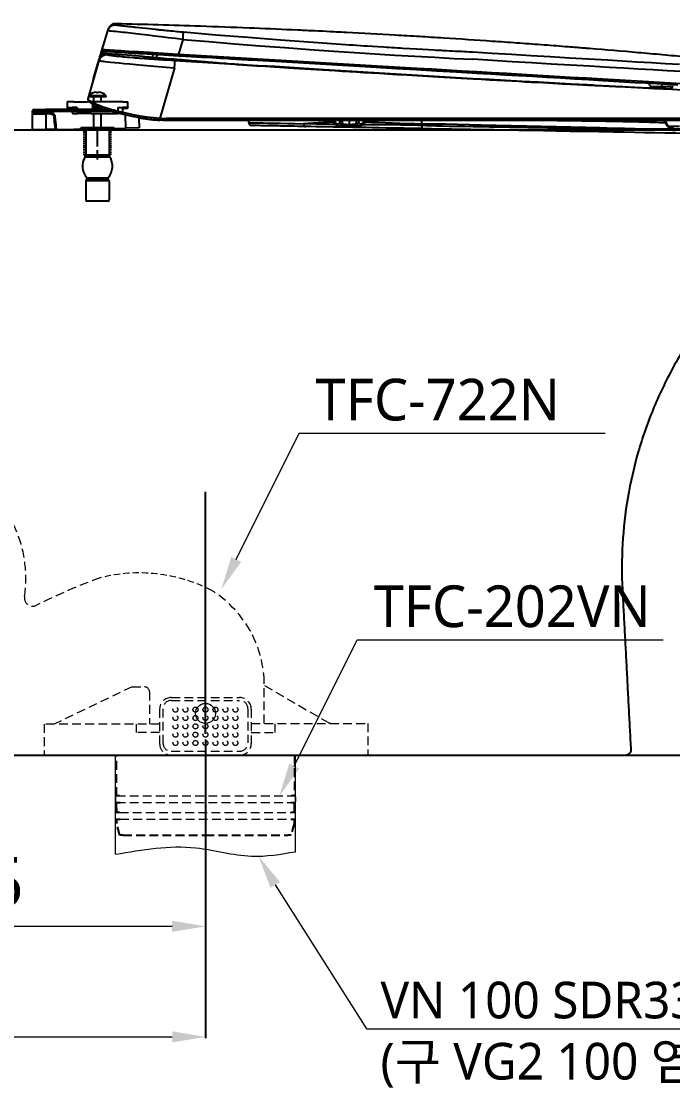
# Model space of a CAD drawing. Extents: x 4534 to 7211, y -322 to 1921.
# Drawn here: x 4961 to 5352, y -322 to 317 of the extents above; entities that cross this region are included whole.
import ezdxf

# ---------------------------------------------------------------- set-up
doc = ezdxf.new("R2010")
doc.units = 0
doc.header["$LTSCALE"] = 3
doc.header["$MEASUREMENT"] = 0
doc.linetypes.add('CENTER', pattern=[2, 1.25, -0.25, 0.25, -0.25])
doc.linetypes.add('HIDDEN', pattern=[0.375, 0.25, -0.125])
doc.layers.get('0').update_dxf_attribs({"linetype": 'CONTINUOUS'})
doc.layers.get('DEFPOINTS').update_dxf_attribs({"linetype": 'CONTINUOUS'})
for name, color, linetype, lineweight in [('1', 1, 'CENTER', 5), ('2', 2, 'HIDDEN', 9), ('3', 3, 'CONTINUOUS', 15)]:
    doc.layers.add(name, color=color, linetype=linetype, lineweight=lineweight)
doc.layers.add('6', color=6, linetype='CONTINUOUS')
doc.layers.add('CENTER', color=2, linetype='CENTER')
doc.styles.add('ROMANS', font='NanumGothic.ttf', dxfattribs={"height": 10.144927})
doc.styles.get("Standard").update_dxf_attribs({"font": 'NanumGothic.ttf'})
doc.dimstyles.get("Standard").update_dxf_attribs({"dimtxt": 0.18, "dimasz": 0.18, "dimexe": 0.18, "dimexo": 0.0625, "dimgap": 0.09, "dimtad": 0, "dimtih": 1, "dimtoh": 1, "dimdec": 4, "dimzin": 0, "dimdsep": 46, "dimtxsty": 'Standard', "dimcen": 0.09, "dimadec": 0, "dimazin": 0, "dimtfac": 1, "dimtdec": 4, "dimtofl": 0, "dimtmove": 0, "dimatfit": 3, "dimfxl": 0, "dimtolj": 1, "dimtzin": 0, "dimarcsym": 0})

# ---------------------------------------------------------------- blocks, each defined once
blk = doc.blocks.new('*D34')
at = {"color": 3, "linetype": 'Continuous', "lineweight": -2}
for p, q in [((4786.18, 272.95), (4786.18, -226.33)), ((5071.18, -135.78), (5071.18, -226.33))]:
    blk.add_line(p, q, dxfattribs=at)
at = {"color": 3, "linetype": 'Continuous', "lineweight": 0}
blk.add_line((4806.18, -225.53), (5051.18, -225.53), dxfattribs=at)
at = {"color": 3, "linetype": 'Continuous'}
for points in [[(4806.18, -222.2), (4806.18, -228.86), (4786.18, -225.53)], [(5051.18, -222.2), (5051.18, -228.86), (5071.18, -225.53)]]:
    blk.add_solid(points, dxfattribs=at)
at = {"layer": 'DEFPOINTS', "color": 0, "linetype": 'Continuous'}
for p in [(4786.18, 273.95), (5071.18, -134.78), (5071.18, -225.53)]:
    blk.add_point(p, dxfattribs=at)
at = {"color": 2, "linetype": 'Continuous', "lineweight": 5, "insert": (4928.68, -199.2), "char_height": 30, "attachment_point": 5}
blk.add_mtext('\\A1;285', dxfattribs=at)
blk = doc.blocks.new('*D35')
at = {"color": 3, "linetype": 'Continuous', "lineweight": -2}
for p, q in [((4766.18, -57.05), (4766.18, -292.62)), ((5071.25, -113.42), (5071.25, -292.62))]:
    blk.add_line(p, q, dxfattribs=at)
at = {"color": 3, "linetype": 'Continuous', "lineweight": 0}
blk.add_line((4786.18, -291.82), (5051.25, -291.82), dxfattribs=at)
at = {"color": 3, "linetype": 'Continuous'}
for points in [[(4786.18, -288.49), (4786.18, -295.16), (4766.18, -291.82)], [(5051.25, -288.49), (5051.25, -295.16), (5071.25, -291.82)]]:
    blk.add_solid(points, dxfattribs=at)
at = {"layer": 'DEFPOINTS', "color": 0, "linetype": 'Continuous'}
for p in [(4766.18, -56.05), (5071.25, -112.42), (5071.25, -291.82)]:
    blk.add_point(p, dxfattribs=at)
at = {"color": 2, "linetype": 'Continuous', "lineweight": 5, "insert": (4918.72, -265.47), "char_height": 30, "attachment_point": 5}
blk.add_mtext('\\A1;305', dxfattribs=at)
blk = doc.blocks.new('A$C1DEE797E')
for p, q in [((17.75, 65.45), (17.75, 65.08)), ((18.75, 65.08), (17.75, 65.08)), ((18.75, 65.45), (18.75, 65.08)), ((0, 59.18), (0.06, 55.83)), ((4, 59.69), (0.5, 59.69)), ((4, 59.69), (6.85, 59.69)), ((6.85, 59.69), (9.68, 59.69)), ((9.68, 59.69), (12.13, 59.69)), ((33.5, 59.69), (12.13, 59.69)), ((13, 62.69), (13, 63.29)), ((23.5, 62.69), (23.5, 63.29)), ((33.5, 59.69), (35.99, 59.69)), ((36.44, 56.19), (36.49, 59.18)), ((0.06, 56.19), (3, 56.19)), ((0.06, 55.79), (0.06, 55.83)), ((0.06, 55.79), (3.06, 55.79)), ((3.54, 55.79), (0.54, 55.79)), ((6, 56.19), (3, 56.19)), ((3.06, 55.79), (3.1, 53.18)), ((3.6, 52.69), (6.5, 52.69)), ((6, 56.19), (6, 53.18)), ((6, 53.18), (6, 52.69)), ((14.43, 52.69), (6.5, 52.69)), ((14.43, 52.69), (30.5, 52.69)), ((20.45, 44), (20.45, 52.69)), ((30.5, 56.19), (30.5, 53.18)), ((30.5, 56.19), (33.5, 56.19)), ((30.5, 53.18), (30.5, 52.69)), ((32.89, 52.69), (30.5, 52.69)), ((32.96, 55.79), (35.96, 55.79)), ((33.39, 53.18), (33.43, 55.79)), ((36.44, 56.19), (33.5, 56.19)), ((35.96, 55.79), (36.37, 55.79)), ((36.43, 55.79), (36.37, 55.79)), ((36.44, 56.19), (36.43, 55.79)), ((8.25, 42.9), (8.25, 44)), ((16.05, 44), (8.25, 44)), ((11.25, 42.9), (8.25, 42.9)), ((11.25, 42.9), (11.25, 27.78)), ((28.25, 42.9), (11.25, 42.9)), ((28.25, 44), (16.05, 44)), ((25.25, 42.9), (25.25, 27.78)), ((28.25, 42.9), (28.25, 44)), ((10.93, 26.7), (25.57, 26.7)), ((11.25, 27.78), (25.25, 27.78)), ((24.94, 12.82), (11.56, 12.82)), ((11.85, 14.08), (24.65, 14.08)), ((11.25, 12.35), (11.25, 0.8)), ((25.25, 12.35), (11.25, 12.35)), ((25.25, 12.35), (25.25, 0.8)), ((24.45, 0), (12.05, 0))]:
    blk.add_line(p, q)
for points in [[(16.05, 59.69), (16.05, 62.61)], [(20.45, 59.69), (20.45, 62.61)], [(16.05, 44), (16.05, 52.69)]]:
    blk.add_lwpolyline(points)
for centre, radius, start, end in [((18.25, 58.04), 7.43, 93.86109, 134.99531), ((18.25, 58.04), 7.43, 45.00469, 86.1389), ((0.5, 59.19), 0.5, 89.99993, 181), ((35.99, 59.19), 0.5, 0, 90.00015), ((35.99, 59.19), 0.5, 359, 0), ((3.6, 53.19), 0.5, 181, 270.00004), ((32.89, 53.19), 0.5, 269.99992, 359), ((19.75, 21), 10.5, 147.14012, 221.21761), ((9.25, 27.78), 2, 327.14012, 0), ((16.75, 21), 10.5, 318.78239, 32.85988), ((27.25, 27.78), 2, 180, 212.85988), ((11.75, 12.35), 0.5, 112.61986, 180), ((11.25, 13.55), 0.8, 292.61986, 41.21761), ((25.25, 13.55), 0.8, 138.78239, 247.38014), ((24.75, 12.35), 0.5, 0, 67.38014), ((12.05, 0.8), 0.8, 180, 270), ((24.45, 0.8), 0.8, 270, 0)]:
    blk.add_arc(centre, radius, start, end)
at = {"extrusion": (0, 0, -1)}
for centre, major_axis, ratio, start_param, end_param in [((18.25, 63.29), (-5.25, 0), 0.017452, 3.141587, 6.283185), ((18.25, 62.69), (5.25, 0), 0.017452, 0, 3.141587), ((30.5, 54.24), (0, 2.9), 0.999848, 0.835184, 1.00825)]:
    blk.add_ellipse(centre, major_axis=major_axis, ratio=ratio, start_param=start_param, end_param=end_param, dxfattribs=at)
blk.add_ellipse((6, 54.24), major_axis=(0, 2.9), ratio=0.999848, start_param=0.835184, end_param=1.00825)
blk = doc.blocks.new('A$C76F9670A')
for p, q in [((41.88, 56.34), (42.64, 58.91)), ((41.25, 54.2), (41.33, 54.49)), ((41.33, 54.49), (41.79, 56.02)), ((41.79, 56.02), (41.82, 56.12)), ((36.91, 39.54), (40.05, 50.16)), ((40.2, 50.15), (40.05, 50.16)), ((40.25, 50.15), (40.2, 50.15)), ((40.27, 50.15), (40.25, 50.15)), ((370.9, 34.08), (377.68, 34.08)), ((377.68, 35.38), (377.68, 34.08)), ((377.68, 34.08), (384.46, 34.08)), ((377.68, 34.08), (377.68, 32.83)), ((0, 18.69), (0, 19.21)), ((1, 20.19), (8, 20.19)), ((43.75, 20.19), (8, 20.19)), ((8, 19.21), (46.91, 19.21)), ((8, 18.19), (8, 19.21)), ((37.31, 22.73), (37.29, 21.18)), ((40.95, 21.18), (37.29, 21.18)), ((0, 18.19), (0, 18.69)), ((8, 18.19), (0, 18.19)), ((0, 17.49), (0, 17.64)), ((0, 8.08), (0, 17.49)), ((0.5, 18.14), (8, 18.14)), ((8.92, 18.14), (7.84, 18.14)), ((7.84, 18.14), (7.84, 18.14)), ((8, 18.19), (11.1, 18.19)), ((9.84, 18.14), (8, 18.14)), ((11.01, 17.65), (8, 17.65)), ((9.5, 18.19), (9.5, 18.14)), ((11.01, 18.14), (9.84, 18.14)), ((10.7, 18.14), (10.7, 18.19)), ((11.01, 18.14), (11.01, 17.65)), ((13.52, 10.87), (13, 15.86)), ((13.5, 15.9), (14.02, 10.89)), ((14.39, 8.33), (13.59, 15.96)), ((63.89, 15.32), (64, 9.19)), ((264.55, 13.69), (80.21, 13.69)), ((264.62, 14.8), (80.23, 14.8)), ((353.56, 13.69), (264.55, 13.69)), ((353.84, 14.8), (264.62, 14.8)), ((467.33, 13.69), (353.56, 13.69)), ((468.05, 14.8), (353.84, 14.8)), ((8, 8.22), (0, 8.08)), ((13.57, 8.31), (8, 8.22)), ((13.52, 10.87), (13.57, 8.31)), ((14.07, 8.32), (13.57, 8.31)), ((14.02, 10.89), (14.07, 8.32)), ((14.07, 8.32), (14.39, 8.33)), ((14.39, 8.33), (56, 9.05)), ((64, 9.19), (56, 9.05))]:
    blk.add_line(p, q)
for points in [[(45.35, 68.03), (45.64, 68.8), (46.05, 69.5), (46.58, 70.12), (47.2, 70.66), (47.89, 71.08), (48.65, 71.39), (49.45, 71.57), (50.26, 71.61)], [(46.35, 69.46), (46.44, 69.55), (47.08, 70.09), (47.8, 70.51), (48.58, 70.81), (49.4, 70.97), (50.23, 70.99)], [(50.23, 70.99), (50.25, 71.38), (50.27, 71.61)], [(50.23, 70.99), (50.32, 70.95), (50.58, 70.9), (51.03, 70.83), (51.53, 70.77), (52.16, 70.69), (52.81, 70.62), (52.89, 70.61), (52.97, 70.6), (53.05, 70.59), (53.14, 70.58), (53.22, 70.57), (53.3, 70.56), (53.39, 70.55), (53.56, 70.54), (53.8, 70.51), (54.11, 70.47), (54.51, 70.43), (54.97, 70.38), (55.54, 70.32), (56.21, 70.25), (56.99, 70.16), (57.79, 70.07), (58.55, 69.99), (59.26, 69.92), (59.95, 69.84), (60.57, 69.77), (61.13, 69.71), (61.31, 69.69), (61.47, 69.68), (61.62, 69.66), (61.77, 69.64), (61.91, 69.63), (62.04, 69.62), (62.16, 69.6), (64.09, 69.39), (66.14, 69.17), (68.29, 68.94), (70.17, 68.74), (72.11, 68.53), (73.86, 68.35), (74.06, 68.33), (74.26, 68.31), (74.46, 68.29), (74.66, 68.27), (74.86, 68.25), (75.06, 68.23), (75.27, 68.2), (75.67, 68.16), (76.23, 68.1), (76.94, 68.03), (77.79, 67.94), (78.59, 67.86), (79.49, 67.77), (80.49, 67.67), (81.59, 67.56), (82.8, 67.44), (84.23, 67.31), (85.53, 67.18), (86.7, 67.08), (87.75, 66.98), (88.94, 66.87), (89.89, 66.79), (90.61, 66.73)], [(50.31, 71.79), (50.3, 71.74), (50.26, 71.61)], [(41.84, 56.21), (45.16, 67.42)], [(45.16, 67.42), (45.28, 67.8), (45.35, 68.03)], [(45.16, 67.42), (45.17, 67.45)], [(45.2, 67.41), (45.16, 67.42)], [(45.17, 67.45), (45.47, 68.2), (45.89, 68.92), (46.01, 69.07)], [(90.31, 62.28), (85.87, 62.76), (81.51, 63.26), (77.26, 63.76), (73.16, 64.25), (69.23, 64.72), (65.52, 65.16), (62.05, 65.57), (58.85, 65.94), (57.21, 66.13), (55.67, 66.31), (54.23, 66.47), (52.89, 66.62), (51.27, 66.79), (49.83, 66.95), (48.58, 67.07), (47.34, 67.2), (46.38, 67.29), (45.7, 67.36), (45.3, 67.4), (45.2, 67.41)], [(45.21, 67.42), (45.22, 67.46), (45.36, 67.88), (45.53, 68.26), (45.71, 68.6), (45.91, 68.91), (46.11, 69.18), (46.31, 69.42), (46.35, 69.46)], [(46.01, 69.07), (46.35, 69.46)], [(90.31, 62.28), (90.37, 63.09), (90.44, 63.9), (90.5, 64.67), (90.55, 65.36), (90.58, 65.92), (90.61, 66.34), (90.62, 66.61), (90.61, 66.73)], [(90.61, 66.73), (110.06, 65.08), (129.5, 63.51), (148.95, 62.01), (168.4, 60.58), (187.84, 59.23), (190.08, 59.08), (192.31, 58.93), (194.55, 58.78), (196.78, 58.64), (199.02, 58.49), (200.91, 58.37), (204.01, 58.17), (207.32, 57.96), (210.84, 57.74), (212.41, 57.64), (214.02, 57.54), (215.67, 57.44), (217.35, 57.34), (219.07, 57.23), (220.83, 57.13), (222.34, 57.04), (230.62, 56.56), (241.16, 55.97), (242.35, 55.9), (243.25, 55.85), (244.18, 55.8), (245.18, 55.75), (246.27, 55.69), (247.43, 55.63), (248.67, 55.57), (250.22, 55.49), (251.88, 55.4), (253.68, 55.31), (255.63, 55.21), (257.4, 55.12), (259, 55.04), (260.66, 54.96), (262.09, 54.89), (263.27, 54.83), (264.21, 54.78)], [(159.21, 68.01), (161.06, 67.92)], [(159.23, 68), (162.56, 67.85), (165.7, 67.7), (168.66, 67.57), (171.43, 67.43), (174.01, 67.31), (176.4, 67.19), (178.6, 67.08), (180.61, 66.98), (182.44, 66.89), (184.07, 66.81), (185.51, 66.74), (186.77, 66.67)], [(90.31, 62.28), (87.65, 53.43)], [(90.31, 62.28), (105.91, 60.96), (121.31, 59.7), (136.51, 58.5), (151.51, 57.36), (166.31, 56.27), (180.91, 55.25), (193.26, 54.42), (205.47, 53.63), (217.53, 52.88), (229.44, 52.18), (241.21, 51.52), (252.82, 50.91), (264.26, 50.34)], [(319.84, 58.08), (321.19, 57.98), (322.67, 57.86), (324.28, 57.73), (326.02, 57.6), (327.88, 57.45), (329.88, 57.29), (332, 57.12), (334.24, 56.94)], [(40.05, 50.16), (40.21, 50.7), (40.37, 51.24), (40.53, 51.78), (40.69, 52.33), (40.85, 52.88), (41.01, 53.39), (41.15, 53.88), (41.27, 54.27)], [(40.23, 50.27), (40.51, 50.95), (40.98, 51.71), (41.57, 52.37), (42.24, 52.9), (42.98, 53.3), (43.76, 53.57), (44.56, 53.7), (45.34, 53.71)], [(40.6, 51.09), (40.81, 51.46), (41.17, 52.08), (41.51, 52.68), (41.8, 53.19), (42.04, 53.63), (42.35, 54.19), (42.57, 54.6), (42.7, 54.84), (42.74, 54.93)], [(40.62, 50.85), (40.73, 51.01), (41.29, 51.68), (41.96, 52.24), (42.71, 52.68), (43.52, 52.97), (44.33, 53.12), (45.12, 53.13)], [(41.26, 54.24), (41.42, 54.73), (41.56, 55.09), (41.68, 55.31)], [(41.68, 55.31), (41.77, 55.86), (41.79, 56)], [(41.68, 55.31), (41.78, 55.38)], [(41.79, 56), (41.81, 56.07), (41.84, 56.2)], [(41.8, 55.85), (41.81, 56.08), (41.84, 56.21)], [(41.81, 56.02), (41.8, 55.97), (41.8, 55.9)], [(41.8, 55.9), (41.82, 55.73), (41.88, 55.52), (41.98, 55.35), (42.11, 55.2), (42.13, 55.18)], [(42.47, 55.05), (42.18, 55.27), (41.98, 55.53), (41.87, 55.87), (41.9, 56.24)], [(41.89, 56.21), (41.94, 56.21), (42.24, 56.2), (42.73, 56.17), (43.42, 56.14), (44.28, 56.09), (45.33, 56.03), (46.55, 55.96), (47.95, 55.87), (49.51, 55.78), (51.24, 55.68), (53.13, 55.56), (55.18, 55.44), (57.72, 55.28), (60.49, 55.11), (63.46, 54.93), (66.62, 54.73), (69.97, 54.52), (72.65, 54.35), (75.45, 54.18), (78.36, 54), (81.37, 53.81), (84.47, 53.61), (87.64, 53.42)], [(42.13, 55.18), (42.29, 55.07), (42.42, 55)], [(42.47, 54.98), (42.35, 55.03)], [(42.42, 55), (42.47, 54.98)], [(42.48, 54.98), (42.43, 55.01), (42.43, 55.02)], [(87.57, 52.34), (84.74, 52.5), (82.04, 52.66), (79.47, 52.81), (77.04, 52.95), (74.76, 53.09), (72.61, 53.21), (70.61, 53.33), (68.76, 53.44), (67.04, 53.54), (65.47, 53.63), (64.03, 53.71), (62.72, 53.79), (61.54, 53.86), (60.47, 53.92), (59.53, 53.98), (58.63, 54.03), (57.52, 54.09), (56.32, 54.16), (55.05, 54.24), (53.72, 54.32), (52.34, 54.4), (50.95, 54.49), (49.57, 54.58), (48.37, 54.65), (47.23, 54.72), (46.14, 54.79), (45.14, 54.86), (44.41, 54.91), (43.77, 54.95), (43.22, 54.99), (42.78, 55.03), (42.47, 55.05)], [(42.47, 54.98), (42.5, 54.97), (42.53, 54.96)], [(42.49, 54.97), (42.54, 54.96), (42.74, 54.93)], [(42.79, 54.92), (42.74, 54.93)], [(43.8, 54.86), (44.28, 54.89)], [(45.11, 54.79), (44.6, 54.82), (44.15, 54.84), (43.89, 54.86), (43.8, 54.86)], [(45.16, 54.79), (44.95, 54.8), (44.71, 54.82), (44.54, 54.84), (44.45, 54.86), (44.42, 54.88)], [(45.34, 53.71), (45.34, 53.69), (45.34, 53.67), (45.33, 53.67), (45.33, 53.66), (45.33, 53.66), (45.33, 53.65), (45.32, 53.64), (45.32, 53.63), (45.31, 53.62), (45.31, 53.61), (45.3, 53.6), (45.3, 53.59), (45.29, 53.59), (45.29, 53.58), (45.28, 53.57), (45.28, 53.56), (45.28, 53.56), (45.28, 53.55), (45.27, 53.54), (45.27, 53.53), (45.27, 53.52), (45.26, 53.51), (45.26, 53.5), (45.25, 53.48), (45.25, 53.47), (45.25, 53.46), (45.24, 53.45), (45.23, 53.42), (45.2, 53.37), (45.17, 53.31), (45.15, 53.25), (45.13, 53.19), (45.12, 53.13)], [(45.12, 53.13), (45.12, 53.12), (45.14, 53.1), (45.2, 53.07), (45.26, 53.05), (45.37, 53.02), (45.52, 52.98), (45.72, 52.94), (46, 52.89), (46.27, 52.85), (46.53, 52.81), (47.05, 52.73), (47.63, 52.65), (48.25, 52.58), (48.67, 52.53), (49.1, 52.48), (49.32, 52.45), (49.63, 52.41), (50.03, 52.37), (50.54, 52.31), (51.17, 52.25), (51.75, 52.19), (52.41, 52.12), (53.17, 52.05), (53.98, 51.97), (54.55, 51.91), (55.7, 51.81), (56.91, 51.7), (58.53, 51.56), (60.21, 51.42), (60.77, 51.37), (61.36, 51.32), (61.94, 51.27), (62.51, 51.23), (63.07, 51.18), (63.63, 51.14), (64.17, 51.1), (65.82, 50.97), (67.33, 50.86), (68.71, 50.76), (69.92, 50.67), (70.97, 50.59), (71.8, 50.53), (72.83, 50.46), (74.25, 50.37), (75.67, 50.27), (77.11, 50.17), (78.56, 50.08), (80.86, 49.93), (83.17, 49.79), (85.48, 49.64)], [(66.28, 52.09), (59.64, 52.63), (45.34, 53.71)], [(50.47, 54.51), (50.2, 53.87), (49.92, 53.35)], [(66.28, 52.09), (67.37, 51.99), (68.93, 51.86), (70.43, 51.74), (71.88, 51.62), (73.27, 51.5), (75.06, 51.35), (76.89, 51.19), (78.78, 51.03), (80.73, 50.87), (82.75, 50.7), (84.86, 50.52), (86.36, 50.39), (87.95, 50.25), (89.56, 50.12), (91.21, 49.98), (92.58, 49.86), (94.03, 49.74), (95.48, 49.61), (96.82, 49.5), (97.7, 49.42), (98.48, 49.36), (99.15, 49.3), (99.83, 49.24), (100.6, 49.18), (101.45, 49.1), (102.26, 49.03), (102.78, 48.99), (103.2, 48.95), (103.52, 48.93), (103.82, 48.9), (104.13, 48.87), (104.42, 48.85), (104.67, 48.83), (104.9, 48.81), (105.42, 48.77), (106.09, 48.71), (107.01, 48.64), (108.09, 48.55), (109.22, 48.45), (110.27, 48.37), (111.13, 48.3), (112.21, 48.21), (113.54, 48.1), (114.71, 48.01), (115.91, 47.92), (117.26, 47.81), (118.55, 47.71), (119.75, 47.62), (120.44, 47.57), (121.1, 47.52), (121.72, 47.47), (122.32, 47.42), (123, 47.37), (123.71, 47.32), (124.44, 47.27), (125.15, 47.22), (125.78, 47.17), (126.45, 47.13), (127.13, 47.08), (127.82, 47.03), (128.67, 46.97), (129.58, 46.91), (130.46, 46.85), (131.17, 46.8), (131.88, 46.76), (132.54, 46.71), (133.32, 46.66), (134.2, 46.61), (135.04, 46.55), (135.67, 46.51)], [(72.04, 51.59), (72.53, 53.21)], [(74.81, 53.07), (74.67, 52.61), (74.32, 51.41)], [(87.6, 52.31), (84.65, 52.48), (81.73, 52.65), (78.84, 52.82), (76.02, 52.98), (74.79, 53.05)], [(87.57, 52.34), (87.57, 52.34), (87.56, 52.31)], [(87.64, 53.42), (87.63, 53.19), (87.62, 52.98), (87.59, 52.65), (87.58, 52.52), (87.57, 52.41), (87.57, 52.34), (87.57, 52.34)], [(387.29, 34.83), (380.98, 35.2), (374.6, 35.57), (368.15, 35.95), (361.76, 36.32), (355.32, 36.7), (348.83, 37.08), (342.31, 37.46), (333.94, 37.95), (325.54, 38.44), (317.11, 38.93), (308.64, 39.43), (300.15, 39.92), (291.78, 40.41), (283.4, 40.9), (274.99, 41.39), (266.57, 41.88), (254.53, 42.59), (242.48, 43.29), (230.42, 43.99), (218.37, 44.7), (206.31, 45.4), (186.21, 46.58), (166.1, 47.75), (145.98, 48.92), (142.27, 49.14), (138.55, 49.36), (134.85, 49.57), (131.27, 49.78), (129.45, 49.89), (127.66, 49.99), (125.91, 50.1), (124.2, 50.2), (122.53, 50.29), (120.83, 50.39), (119.16, 50.49), (117.28, 50.6), (115.18, 50.72), (112.86, 50.86), (110.33, 51.01), (107.59, 51.17), (104.62, 51.34), (101.72, 51.51), (98.64, 51.69), (95.38, 51.88), (91.93, 52.08), (88.31, 52.29), (87.58, 52.33)], [(87.64, 53.44), (111.5, 52.04), (135.35, 50.65), (159.19, 49.26), (183.03, 47.86), (206.86, 46.47), (230.68, 45.08), (239.66, 44.56), (248.64, 44.03), (257.62, 43.51), (266.6, 42.98), (275.57, 42.46), (284.53, 41.94), (293.47, 41.42), (303.27, 40.84), (313.04, 40.27), (322.77, 39.7), (332.45, 39.14), (342.09, 38.58), (349.03, 38.17), (355.94, 37.77), (362.8, 37.37), (369.6, 36.97), (376.33, 36.58), (382.87, 36.19), (389.33, 35.82)], [(264.21, 54.78), (275.88, 54.04), (287.53, 53.34), (299.15, 52.65), (310.72, 51.96), (322.24, 51.28), (333.7, 50.6), (345.09, 49.92), (353.95, 49.39), (362.72, 48.86), (371.38, 48.34), (379.92, 47.83), (388.33, 47.33)], [(33.47, 26.68), (40.02, 49.52)], [(40.02, 49.52), (40.04, 49.5)], [(40.04, 49.51), (40.11, 49.76), (40.42, 50.51), (40.62, 50.85)], [(40.04, 49.5), (40.21, 49.47), (40.86, 49.38), (41.59, 49.29), (42.52, 49.18), (43.49, 49.06), (45.12, 48.88), (47.12, 48.67), (49.42, 48.44), (51.98, 48.18), (55.08, 47.88), (58.52, 47.56), (62.31, 47.21), (66.41, 46.83), (70.8, 46.43), (75.44, 46.02), (80.29, 45.6), (85.29, 45.18)], [(40.05, 50.16), (40.44, 50.81), (40.5, 50.92)], [(40.07, 49.69), (40.3, 50.28), (40.38, 50.43)], [(40.07, 49.69), (40.17, 50.05), (40.23, 50.27)], [(40.55, 50.74), (40.62, 50.85)], [(85.29, 45.18), (83.08, 37.62), (80.89, 30.04), (78.7, 22.43), (76.49, 14.9)], [(85.29, 45.18), (85.34, 46.02), (85.39, 46.85), (85.43, 47.64), (85.46, 48.33), (85.48, 48.9), (85.49, 49.31), (85.49, 49.55), (85.48, 49.64)], [(85.48, 49.64), (115.33, 47.79), (121.71, 47.39)], [(121.67, 47.39), (122.21, 47.35), (122.88, 47.29), (123.75, 47.22), (124.78, 47.14), (125.97, 47.05), (127.32, 46.96), (128.77, 46.87), (134.56, 46.51), (139.88, 46.17), (145.33, 45.83), (148.16, 45.65), (151.03, 45.48), (153.93, 45.29), (156.88, 45.11), (160.02, 44.91), (163.4, 44.7), (167.02, 44.48), (170.42, 44.27), (174.01, 44.04), (177.79, 43.81), (181.75, 43.56), (185.9, 43.31), (190.24, 43.04), (194.5, 42.78), (198.92, 42.51), (203.51, 42.23), (208.26, 41.94), (213.18, 41.64), (218.86, 41.3), (224.75, 40.94), (230.85, 40.58), (237.15, 40.21), (243.65, 39.83), (250.37, 39.44), (257.28, 39.04), (264.4, 38.64)], [(121.71, 47.39), (136.15, 46.48)], [(135.67, 46.51), (135.68, 46.51), (136.15, 46.48)], [(264.34, 38.69), (234.56, 40.41), (204.77, 42.2), (174.97, 44.05), (145.16, 45.92), (136.15, 46.48)], [(389.37, 42.92), (380.8, 43.42), (372.24, 43.92), (363.57, 44.43), (354.8, 44.95), (345.98, 45.47), (334.48, 46.15), (322.91, 46.83), (311.27, 47.51), (299.58, 48.2), (287.84, 48.88), (276.06, 49.58), (264.26, 50.34)], [(36.42, 36.99), (36.44, 37.2), (36.5, 37.65), (36.59, 38.25), (36.72, 38.84)], [(36.63, 38.46), (36.64, 38.49)], [(36.72, 38.84), (36.73, 38.9)], [(36.97, 38.92), (36.91, 39.54)], [(336.13, 34.83), (332.9, 35), (323.11, 35.52), (313.27, 36.04), (303.4, 36.56), (293.67, 37.08), (283.91, 37.61), (274.14, 38.15), (264.34, 38.69)], [(264.4, 38.64), (269.44, 38.36), (274.29, 38.09), (278.96, 37.83), (283.44, 37.58), (287.74, 37.35), (291.79, 37.13), (295.65, 36.92), (299.34, 36.72), (302.86, 36.53), (306.26, 36.35), (309.48, 36.17), (312.52, 36.01), (315.37, 35.86), (318.05, 35.72), (320.54, 35.58), (322.85, 35.46), (324.99, 35.35), (326.94, 35.24), (328.71, 35.15), (330.31, 35.07), (331.91, 34.98), (333.56, 34.9), (335.28, 34.82), (337.73, 34.71), (340.3, 34.59), (342.98, 34.47), (345.53, 34.34)], [(36.25, 36.39), (36.42, 36.97)], [(336.12, 34.83), (342.81, 34.48), (345.54, 34.34)], [(336.13, 34.83), (336.59, 34.81), (336.67, 34.8)], [(336.67, 34.8), (337.13, 34.78), (337.6, 34.76), (338.25, 34.72), (338.81, 34.69), (339.44, 34.66), (340.42, 34.61), (341.47, 34.56), (342.53, 34.5), (343.55, 34.45), (344.08, 34.43), (344.57, 34.4), (345.05, 34.38), (345.61, 34.35), (346.26, 34.32), (347.02, 34.28), (347.82, 34.24), (348.57, 34.2), (349.2, 34.17), (349.76, 34.15), (350.37, 34.12), (351.03, 34.08), (352.79, 34), (354.21, 33.93), (355.74, 33.86), (357.68, 33.77), (359.54, 33.68), (361.43, 33.59), (363.37, 33.5), (365.29, 33.41), (367.36, 33.32), (369.29, 33.23), (371.09, 33.15), (372.78, 33.07), (374.45, 32.99), (376.11, 32.92), (377.78, 32.85), (378.95, 32.79), (380.14, 32.74), (381.41, 32.68), (382.82, 32.62), (384.36, 32.55)], [(345.54, 34.34), (352.33, 33.98)], [(352.33, 33.98), (362.85, 33.43), (373.23, 32.88), (383.43, 32.35), (393.45, 31.82), (403.26, 31.3), (412.84, 30.8), (422.17, 30.32), (431.24, 29.84), (440.03, 29.39), (448.52, 28.94), (456.68, 28.52), (464.52, 28.1)], [(33.43, 26.48), (33.47, 26.68)], [(33.43, 26.48), (33.47, 26.68)], [(33.46, 26.15), (33.44, 26.25), (33.43, 26.48), (33.43, 26.48)], [(33.46, 26.48), (33.47, 26.68)], [(76.49, 14.9), (72.62, 15.22), (68.65, 15.69), (64.62, 16.3), (60.56, 17.04), (57.86, 17.59), (55.19, 18.18), (52.57, 18.81), (51.29, 19.13), (50.02, 19.46), (48.78, 19.79), (47.56, 20.13), (46.37, 20.48), (45.21, 20.82), (42.48, 21.7), (40.01, 22.59), (38.75, 23.09), (37.6, 23.58), (37.39, 23.68), (37.18, 23.78), (36.98, 23.88), (36.78, 23.97), (36.59, 24.07), (36.4, 24.16), (36.22, 24.26), (36.04, 24.35), (35.78, 24.5), (35.42, 24.71), (35, 24.98), (34.55, 25.29), (34.12, 25.64), (33.75, 26), (33.51, 26.35), (33.46, 26.48)], [(76.42, 13.83), (74, 13.99), (71.66, 14.21), (69.42, 14.48), (67.28, 14.77), (65.24, 15.09), (63.3, 15.42), (61.11, 15.82), (59.07, 16.23), (57.18, 16.63), (55.43, 17.02), (53.82, 17.39), (52.18, 17.79), (50.69, 18.17), (49.37, 18.52), (48.18, 18.85), (47.11, 19.15), (45.09, 19.76), (43.17, 20.38), (41.63, 20.92), (40.19, 21.46), (38.87, 22.01), (38.14, 22.33), (37.5, 22.64), (36.97, 22.9), (36.54, 23.13), (36.28, 23.28), (36.05, 23.41), (35.87, 23.52), (35.72, 23.61), (35.53, 23.73), (35.3, 23.88), (35.15, 23.99), (34.98, 24.1), (34.8, 24.24), (34.59, 24.42), (34.34, 24.64), (34.13, 24.85), (33.92, 25.1), (33.73, 25.39), (33.56, 25.73), (33.47, 26.12), (33.46, 26.47)], [(33.55, 26.96), (33.54, 26.94), (33.51, 26.84), (33.47, 26.68)], [(33.55, 26.97), (33.57, 27.03)], [(1, 20.19), (0.62, 20.12), (0.29, 19.9), (0.08, 19.58), (0, 19.19)], [(0, 19.19), (0, 19.19), (0, 19.19), (0, 19.19), (0.06, 19.2), (0.21, 19.2), (0.4, 19.2), (0.61, 19.2), (0.81, 19.2), (1.03, 19.2), (1.27, 19.2), (1.52, 19.2), (1.78, 19.21), (2.06, 19.21), (2.34, 19.21), (2.74, 19.21), (3.17, 19.21), (3.61, 19.21), (4.3, 19.21), (5.02, 19.21), (6, 19.21), (7, 19.21), (8, 19.21)], [(0, 18.19), (0, 19.19)], [(8, 19.21), (8, 19.59), (8, 19.91), (8, 20.12), (8, 20.19)], [(35.48, 20.21), (35.29, 20.19)], [(35.47, 20.21), (35.59, 20.23), (35.76, 20.26)], [(35.76, 20.26), (35.98, 20.41), (36.17, 20.64), (36.27, 20.91), (36.31, 21.18)], [(36.29, 21.18), (36.32, 23.25)], [(36.29, 21.18), (36.31, 21.17)], [(36.31, 21.17), (36.36, 21.17), (36.58, 21.17), (36.9, 21.17), (37.29, 21.18)], [(37.29, 20.21), (37.29, 20.27), (37.29, 20.48), (37.29, 20.8), (37.29, 21.18)], [(37.29, 20.19), (37.29, 20.21)], [(0.5, 18.14), (0.31, 18.11), (0.15, 18), (0.04, 17.83), (0, 17.64)], [(0, 17.64), (0.02, 17.64), (0.08, 17.64), (0.16, 17.64), (0.26, 17.65), (0.37, 17.65), (0.49, 17.65), (0.61, 17.65), (0.97, 17.65), (1.39, 17.65), (1.85, 17.65), (2.34, 17.65), (2.95, 17.65), (3.61, 17.65), (4.3, 17.65), (5.02, 17.65), (6, 17.65), (7, 17.65), (8, 17.65)], [(0, 8.08), (0, 17.64)], [(8, 17.65), (8, 17.84), (8, 18), (8, 18.11), (8, 18.14)], [(8, 17.65), (8, 8.22)], [(11.01, 18.14), (11.21, 18.14)], [(11.21, 18.14), (11.38, 18.12), (11.76, 18.03), (12.15, 17.87), (12.53, 17.63), (12.87, 17.31), (13.17, 16.91), (13.38, 16.44), (13.5, 15.9)], [(13, 15.86), (13.19, 15.88), (13.35, 15.9), (13.46, 15.9), (13.5, 15.9)], [(56, 9.05), (55.86, 16.92)], [(63.89, 15.29), (64.98, 15.11), (67.78, 14.67), (70.63, 14.3), (73.51, 14), (74.26, 13.94)], [(69.45, 14.48), (69.93, 14.41), (70.56, 14.33), (71.26, 14.25), (71.87, 14.18), (72.39, 14.12), (72.83, 14.08), (73.4, 14.03), (75.13, 13.88), (76.43, 13.8)], [(75.83, 13.83), (75.97, 13.82)], [(75.97, 13.82), (76.42, 13.8)], [(76.42, 13.83), (76.43, 13.87), (76.43, 13.98), (76.45, 14.13), (76.46, 14.31), (76.47, 14.51), (76.48, 14.71), (76.49, 14.9)], [(76.42, 13.8), (76.42, 13.82), (76.42, 13.83)], [(80.21, 13.69), (76.42, 13.8)], [(76.49, 14.9), (80.23, 14.8)], [(76.58, 13.79), (76.66, 13.79)], [(80.21, 13.69), (80.22, 13.77), (80.22, 13.99), (80.23, 14.31), (80.23, 14.69)], [(129.48, 13.7), (129.52, 13.55), (129.81, 12.28)], [(181.32, 11.73), (180.74, 12.5), (180.14, 13.54), (180.06, 13.69)], [(200.02, 13.69), (199.94, 13.54), (199.34, 12.5), (198.76, 11.73)], [(233.59, 11.52), (233.65, 12.38), (233.7, 13.23), (233.73, 13.7)], [(315.02, 13.69), (315.76, 13.69), (317.07, 13.67), (318.42, 13.65), (322.39, 13.6), (326.15, 13.56), (329.7, 13.51), (333.04, 13.47), (336.16, 13.43), (339.03, 13.39), (341.69, 13.35), (344.16, 13.31), (346.42, 13.27), (348.75, 13.23), (350.82, 13.19), (352.64, 13.16), (354.21, 13.13), (355.52, 13.11), (356.58, 13.09), (357.07, 13.08), (357.47, 13.07), (357.76, 13.07), (357.87, 13.06), (357.91, 13.06), (357.93, 13.06), (357.94, 13.06), (357.94, 13.06), (357.95, 13.06), (357.95, 13.06), (357.95, 13.06), (357.95, 13.06), (363.63, 12.92), (369.05, 12.75), (370.23, 12.71), (371.4, 12.67), (372.56, 12.63), (373.7, 12.59), (374.82, 12.54), (376.28, 12.49), (377.84, 12.43), (379.69, 12.38)], [(380.86, 10.38), (380.4, 11.03), (380, 11.72), (379.68, 12.33), (379.42, 12.91), (379.14, 13.64), (379.12, 13.69)], [(129.81, 12.28), (130.03, 11.64), (130.48, 11.08), (131.1, 10.72), (131.44, 10.63)], [(129.81, 12.28), (130.06, 12.28), (130.79, 12.27), (132, 12.25), (133.7, 12.22), (135.85, 12.19), (138.47, 12.15), (141.52, 12.1), (144.99, 12.04), (148.87, 11.97), (153.12, 11.9), (157.73, 11.82), (162.67, 11.73)], [(163.78, 10.04), (161.6, 10.08), (159.24, 10.12), (157.07, 10.16), (155.08, 10.2), (153.25, 10.23), (151.61, 10.26), (150.11, 10.29), (148.76, 10.31), (147.53, 10.34), (146.54, 10.35), (145.64, 10.37), (144.83, 10.39), (144.1, 10.4), (143.45, 10.41), (142.87, 10.42), (142.32, 10.43), (141.74, 10.44), (140.92, 10.46), (140.05, 10.47), (139.13, 10.49), (138.19, 10.51), (137.24, 10.52), (136.29, 10.54), (135.36, 10.56), (134.66, 10.57), (134, 10.58), (133.39, 10.59), (132.84, 10.6), (132.36, 10.61), (131.98, 10.62), (131.68, 10.62), (131.5, 10.63), (131.43, 10.63)], [(131.59, 10.63), (131.5, 10.63), (131.43, 10.63)], [(132.72, 10.61), (132.36, 10.61), (131.98, 10.62), (131.68, 10.62), (131.59, 10.63)], [(132.7, 10.58), (132.83, 10.59)], [(132.7, 10.58), (132.74, 10.58)], [(132.73, 10.61), (132.72, 10.61)], [(132.82, 10.6), (132.73, 10.61)], [(133.2, 10.6), (132.84, 10.6), (132.82, 10.6)], [(132.83, 10.59), (132.9, 10.6)], [(180.68, 12.6), (177.83, 12.51), (174.61, 12.39), (171.49, 12.24), (168.46, 12.07), (165.52, 11.9), (162.67, 11.73)], [(162.67, 11.73), (162.81, 11.08), (163.11, 10.51), (163.54, 10.14), (163.8, 10.04)], [(181.82, 11.23), (181.55, 11.24), (179.62, 11.27), (177.44, 11.31), (175.01, 11.36), (172.35, 11.42), (170.11, 11.49), (167.74, 11.56), (165.26, 11.64), (162.67, 11.73)], [(163.16, 10.03), (163.91, 10.01)], [(163.8, 10.04), (164.01, 10.01)], [(233.66, 8.74), (230, 8.81), (226.39, 8.88), (222.81, 8.94), (219.28, 9.01), (215.79, 9.07), (212.24, 9.13), (208.08, 9.21), (204, 9.28), (200.02, 9.36), (196.13, 9.43), (192.17, 9.5), (188.27, 9.57), (184.46, 9.64), (180.75, 9.71), (177.13, 9.77), (173.68, 9.83), (170.33, 9.9), (167.11, 9.95), (164.01, 10.01)], [(183.97, 10.32), (183.21, 10.47), (182.49, 10.77), (181.84, 11.21), (181.3, 11.75)], [(181.31, 11.73), (181.32, 11.73), (181.35, 11.73), (181.43, 11.73), (181.59, 11.72), (181.86, 11.72), (182.25, 11.71)], [(182.25, 11.71), (182.93, 11.73), (183.73, 11.82), (184.66, 11.98)], [(185.21, 10.29), (184.39, 10.39), (183.58, 10.66), (182.85, 11.12), (182.25, 11.71)], [(185.21, 10.29), (184.62, 10.3), (184.21, 10.3), (183.97, 10.32)], [(187.47, 10.29), (186.67, 10.4), (185.89, 10.74), (185.2, 11.28), (184.66, 11.98)], [(184.66, 11.98), (185.3, 11.87), (186.06, 11.71)], [(188.13, 10.29), (187.55, 10.39), (186.99, 10.66), (186.48, 11.12), (186.06, 11.71)], [(186.06, 11.71), (186.52, 11.59), (187.01, 11.5), (187.52, 11.43), (188.05, 11.37), (189, 11.3), (190.04, 11.28)], [(190.04, 11.28), (190.74, 11.29), (191.43, 11.32), (192.12, 11.38), (193.13, 11.51), (194.02, 11.71)], [(190.04, 10.29), (190.04, 10.36), (190.04, 10.55), (190.04, 10.86), (190.04, 11.28)], [(191.95, 10.29), (192.52, 10.38), (193.08, 10.66), (193.6, 11.11), (194.02, 11.71)], [(192.61, 10.29), (193.41, 10.4), (194.19, 10.74), (194.88, 11.28), (195.42, 11.98)], [(194.02, 11.71), (194.78, 11.87), (195.42, 11.98)], [(194.87, 10.29), (195.7, 10.39), (196.5, 10.67), (197.23, 11.12), (197.83, 11.71)], [(196.11, 10.32), (195.87, 10.3), (195.46, 10.3), (194.87, 10.29)], [(195.42, 11.98), (196.35, 11.82), (197.15, 11.73), (197.83, 11.71)], [(198.78, 11.75), (198.24, 11.21), (197.59, 10.77), (196.86, 10.47), (196.11, 10.32)], [(197.83, 11.71), (198.19, 11.72), (198.45, 11.72), (198.63, 11.73), (198.67, 11.73), (198.71, 11.73), (198.74, 11.73), (198.75, 11.73), (198.76, 11.73), (198.76, 11.73)], [(233.65, 10.58), (231, 10.66), (227.99, 10.75), (224.64, 10.83), (220.96, 10.9), (216.97, 10.95), (213.86, 10.98), (210.61, 11), (207.21, 11.02), (206.04, 11.03), (204.86, 11.04), (203.65, 11.04), (202.44, 11.05), (201.21, 11.05), (199.97, 11.06), (198.72, 11.06), (198.01, 11.07)], [(233.59, 11.52), (229.18, 11.57), (224.8, 11.68), (220.43, 11.82), (216.08, 11.98), (211.76, 12.16), (207.55, 12.34), (203.38, 12.5), (199.41, 12.63)], [(392.25, 8.47), (386.19, 8.46), (380.06, 8.41), (373.91, 8.4), (367.73, 8.47), (361.53, 8.59), (355.31, 8.75), (349.07, 8.93), (340.45, 9.19), (331.78, 9.43), (323.06, 9.65), (314.31, 9.87), (305.36, 10.09), (296.38, 10.28), (287.36, 10.47), (278.32, 10.66), (269.27, 10.87), (262.14, 11.03), (255, 11.19), (247.86, 11.34), (240.72, 11.46), (233.59, 11.52)], [(233.65, 10.58), (233.59, 11.52)], [(233.65, 10.58), (233.65, 10.23), (233.64, 9.89), (233.64, 9.56), (233.64, 9.27), (233.64, 9.04), (233.65, 8.87), (233.65, 8.77), (233.66, 8.74)], [(385.89, 7.68), (384.07, 7.72), (381.86, 7.77), (379.38, 7.83), (376.61, 7.9), (373.54, 7.97), (370.17, 8.05), (366.49, 8.13), (362.47, 8.2), (361.01, 8.23), (360.09, 8.25), (359.38, 8.26), (358.66, 8.27), (357.94, 8.29), (355.03, 8.34), (349.6, 8.43), (345.26, 8.5), (340.74, 8.57), (336.04, 8.66), (334.41, 8.68), (332.76, 8.71), (331.09, 8.74), (329.41, 8.77), (327.69, 8.8), (325.96, 8.83), (324.21, 8.86), (319.48, 8.94), (314.41, 9.03), (309, 9.13), (303.25, 9.23), (297.17, 9.33), (293.62, 9.39), (289.96, 9.45), (286.21, 9.51), (282.36, 9.57), (278.41, 9.64), (274.17, 9.71), (269.98, 9.77), (264.44, 9.87), (259.27, 9.95), (254.49, 10.04), (250.07, 10.13), (246.03, 10.22), (242.42, 10.32), (239.16, 10.41), (236.23, 10.49), (233.65, 10.58)], [(391.7, 5.87), (385.79, 5.98), (379.73, 6.09), (373.52, 6.2), (367.48, 6.31), (361.33, 6.42), (355.02, 6.54), (348.63, 6.65), (339.9, 6.81), (331.24, 6.97), (322.64, 7.13), (314.1, 7.28), (306.74, 7.42), (299.33, 7.55), (291.86, 7.69), (284.34, 7.82), (276.77, 7.96), (269.08, 8.1), (263.11, 8.21), (257.27, 8.31), (251.38, 8.42), (245.36, 8.53), (239.46, 8.64), (233.66, 8.74)], [(383.61, 8.82), (382.78, 9), (382, 9.36), (381.32, 9.87), (380.86, 10.38)], [(380.86, 10.38), (380.94, 10.32), (381.23, 10.23), (381.69, 10.21)], [(381.69, 10.21), (382.09, 10.22), (382.55, 10.22), (383.05, 10.23), (383.26, 10.23), (383.47, 10.23), (383.68, 10.23), (383.9, 10.23), (384.11, 10.23), (384.33, 10.23), (384.83, 10.23), (385.47, 10.23), (386.26, 10.22), (387.22, 10.22), (388.37, 10.21)], [(384.44, 8.8), (383.83, 8.89), (383.02, 9.17), (382.29, 9.62), (381.69, 10.21)], [(384.44, 8.8), (384.06, 8.81), (383.78, 8.81), (383.61, 8.82)], [(383.84, 8.8), (383.61, 8.82)], [(384.04, 8.8), (383.9, 8.8), (383.84, 8.8)]]:
    blk.add_lwpolyline(points)
for centre, radius, start, end in [((50.19, 66.79), 5, 88.59529, 163.49998), ((374.66, 37.36), 5, 197.77404, 221.11236), ((377.68, 39.99), 9, 221.11224, 230.07495), ((377.68, 39.99), 9, 304.73835, 318.88776), ((11.1, 15.69), 2.5, 5.99942, 90)]:
    blk.add_arc(centre, radius, start, end)
at = {"extrusion": (0, 0, -1)}
for centre, major_axis, ratio, start_param, end_param in [((43.5, 49.87), (-0.29, -4.99), 0.001018, 2.404668, 3.141513), ((11.01, 15.65), (-2, -0.03), 0.999848, 1.588363, 3.054465), ((80.21, 14.69), (0, -1), 0.02205, 4.607669, 4.712389), ((264.55, 14.69), (0, -1), 0.078481, 4.712389, 6.283184), ((264.55, 14.69), (0, -1), 0.078481, 4.607669, 4.712389), ((353.56, 14.69), (0, -1), 0.274172, 4.712389, 6.283185), ((353.56, 14.69), (0, -1), 0.274172, 4.607669, 4.712389), ((13.52, 10.86), (-0.5, -0.031), 0.017419, 1.571557, 3.141474)]:
    blk.add_ellipse(centre, major_axis=major_axis, ratio=ratio, start_param=start_param, end_param=end_param, dxfattribs=at)
for points, knots in [([(50.31, 71.79), (67.14, 71.39), (93.7, 70.62), (121.26, 69.6), (132.01, 69.17), (133.01, 69.13)], [0.0000193, 0.0000193, 0.0000193, 0.0000193, 0.277279, 0.4378889, 0.4544033, 0.4544033, 0.4544033, 0.4544033]), ([(133.01, 69.13), (141.75, 68.78), (150.63, 68.4), (159.52, 67.99), (159.67, 67.98)], [0.4544033, 0.4544033, 0.4544033, 0.4544033, 0.5984987, 0.6009549, 0.6009549, 0.6009549, 0.6009549]), ([(186.77, 66.67), (187.32, 66.64), (197.61, 66.11), (212.77, 65.29), (227.36, 64.43), (232.23, 64.14)], [0.7499376, 0.7499376, 0.7499376, 0.7499376, 0.7591085, 0.9197184, 1, 1, 1, 1]), ([(232.23, 64.14), (237.09, 63.84), (251.69, 62.94), (271.15, 61.65), (285.74, 60.63), (290.6, 60.27), (290.61, 60.27)], [0, 0, 0, 0, 0.1000262, 0.3000204, 0.4000175, 0.4000933, 0.4000933, 0.4000933, 0.4000933]), ([(290.61, 60.27), (295.46, 59.92), (305.18, 59.21), (314.97, 58.46), (319.91, 58.08), (319.98, 58.07)], [0.4000933, 0.4000933, 0.4000933, 0.4000933, 0.5000146, 0.6000117, 0.6015412, 0.6015412, 0.6015412, 0.6015412]), ([(334.01, 56.96), (334.12, 56.95), (343.94, 56.15), (358.62, 54.92), (373.19, 53.64), (378.04, 53.2)], [0.6977596, 0.6977596, 0.6977596, 0.6977596, 0.7000088, 0.900003, 1, 1, 1, 1]), ([(378.04, 53.2), (382.9, 52.77), (392.61, 51.88), (407.17, 50.51), (421.72, 49.1), (436.27, 47.64), (455.66, 45.65), (477.64, 43.28), (494.77, 41.36), (502.2, 40.5)], [0, 0, 0, 0, 0.117162, 0.234325, 0.351487, 0.468649, 0.585811, 0.820136, 1, 1, 1, 1]), ([(36.41, 36.97), (36.42, 37), (36.46, 37.44), (36.55, 38.07), (36.68, 38.67), (36.72, 38.85)], [0.3128382, 0.3128382, 0.3128382, 0.3128382, 0.3333333, 0.6666667, 0.8118588, 0.8118588, 0.8118588, 0.8118588]), ([(185.21, 10.29), (184.67, 10.29), (184.38, 10.29), (184.38, 10.29), (184.38, 10.29)], [0, 0, 0, 0, 0.5, 0.5000246, 0.5000246, 0.5000246, 0.5000246])]:
    blk.add_open_spline(points, degree=3, knots=knots)
for points in [[(45.35, 68.03), (45.36, 68.07), (45.38, 68.14), (45.39, 68.2), (45.4, 68.21), (45.4, 68.21)], [(159.67, 67.98), (166.06, 67.69), (172.46, 67.39), (178.85, 67.07)], [(178.95, 67.07), (181.56, 66.94), (184.16, 66.8), (186.77, 66.67)], [(319.98, 58.07), (324.66, 57.71), (329.33, 57.33), (334.01, 56.96)], [(36.66, 38.6), (36.65, 38.56), (36.65, 38.52), (36.64, 38.48)], [(36.72, 38.85), (36.72, 38.86), (36.73, 38.88), (36.73, 38.9)], [(36.73, 38.9), (36.79, 39.12), (36.84, 39.33), (36.91, 39.54)], [(28.7, 20.19), (28.7, 20.19), (28.65, 20.19), (28.54, 20.19)], [(80.21, 13.69), (79.82, 13.69), (79.05, 13.7), (77.86, 13.73), (77.06, 13.77), (76.66, 13.79)], [(181.09, 13.69), (181.42, 12.99), (181.81, 12.31), (182.25, 11.71)], [(184.12, 13.69), (184.28, 13.1), (184.46, 12.52), (184.66, 11.98)], [(185.63, 13.69), (185.75, 13.01), (185.89, 12.33), (186.06, 11.71)], [(190.04, 13.69), (190.04, 12.85), (190.04, 12.02), (190.04, 11.28)], [(194.45, 13.69), (194.32, 13.01), (194.18, 12.33), (194.02, 11.71)], [(195.96, 13.69), (195.8, 13.1), (195.62, 12.52), (195.42, 11.98)], [(198.99, 13.69), (198.66, 12.99), (198.27, 12.31), (197.83, 11.71)], [(379.67, 13.7), (380.13, 12.48), (380.79, 11.22), (381.69, 10.21)], [(187.47, 10.29), (186.47, 10.29), (185.7, 10.29), (185.21, 10.29)], [(188.13, 10.29), (187.88, 10.29), (187.65, 10.29), (187.47, 10.29)], [(190.04, 10.29), (189.68, 10.29), (188.94, 10.29), (188.35, 10.29), (188.13, 10.29)], [(191.95, 10.29), (191.73, 10.29), (191.14, 10.29), (190.4, 10.29), (190.04, 10.29)], [(192.61, 10.29), (192.43, 10.29), (192.2, 10.29), (191.95, 10.29)], [(194.87, 10.29), (194.38, 10.29), (193.61, 10.29), (192.61, 10.29)], [(195.69, 10.29), (195.69, 10.29), (195.41, 10.29), (194.87, 10.29)], [(384.65, 8.79), (384.27, 8.79), (384.07, 8.79), (384.05, 8.79)]]:
    blk.add_open_spline(points, degree=3)

msp = doc.modelspace()

# ---------------------------------------------------------------- linework, layer by layer
for p, q in [((4930.02, 252.12), (5471.22, 252.12)), ((4818.57, -122.88), (5323.41, -122.88))]:
    msp.add_line(p, q)
at = {"linetype": 'HIDDEN'}
for p, q in [((4998.22, 252.12), (4998.22, 237.12)), ((5014.22, 252.12), (5014.22, 237.12)), ((4998.22, 237.12), (5014.22, 237.12))]:
    msp.add_line(p, q, dxfattribs=at)
at = {"color": 1, "linetype": 'CENTER', "ltscale": 3}
msp.add_line((5006.22, 253.33), (5006.22, 234.34), dxfattribs=at)
at = {"color": 2, "linetype": 'HIDDEN', "lineweight": 0, "ltscale": 7}
for p, q in [((5027.18, -81.91), (4980.46, -104.32)), ((5027.18, -81.91), (5034.58, -81.91)), ((5106.47, -103.82), (5106.47, -78.59)), ((5106.68, -81.12), (5144.96, -103.41)), ((5037.58, -84.91), (5037.58, -104.32)), ((5050.68, -88.32), (5091.68, -88.32)), ((5043.68, -95.32), (5043.68, -115.88)), ((5045.68, -95.06), (5045.68, -115.56)), ((5050.68, -90.06), (5091.68, -90.06)), ((5096.68, -95.06), (5096.68, -115.56)), ((5098.68, -95.32), (5098.68, -115.88)), ((5043.68, -104.32), (4974.42, -104.32)), ((4974.42, -104.32), (4974.42, -122.88)), ((5029.52, -104.32), (5029.52, -109.38)), ((5098.68, -103.82), (5168.57, -103.82)), ((5113.07, -109.38), (5113.07, -103.82)), ((5168.57, -103.82), (5168.57, -122.88)), ((5043.68, -109.38), (5029.52, -109.38)), ((5098.68, -109.38), (5113.07, -109.38)), ((5050.68, -120.56), (5091.68, -120.56)), ((5017.85, -147.38), (5017.67, -147.38)), ((5017.87, -151.38), (5017.67, -151.38)), ((5017.85, -147.38), (5124.69, -147.38)), ((5017.87, -151.38), (5124.69, -151.38)), ((5019.68, -157.38), (5122.68, -157.38)), ((5019.98, -161.38), (5122.38, -161.38))]:
    msp.add_line(p, q, dxfattribs=at)
at = {"color": 2, "linetype": 'Continuous', "lineweight": 0}
for p, q in [((4904.06, -122.88), (5168.57, -122.88)), ((5017.17, -147.88), (5017.17, -150.88)), ((5125.19, -147.88), (5125.19, -150.88))]:
    msp.add_line(p, q, dxfattribs=at)
at = {"color": 2}
for p, q in [((4906.18, -122.88), (5015.86, -122.88)), ((5110.19, -122.88), (5394.53, -122.88))]:
    msp.add_line(p, q, dxfattribs=at)
at = {"color": 3, "linetype": 'Continuous', "lineweight": 0}
for p, q in [((5017.17, -182.3), (5017.17, -122.88)), ((5125.19, -180.81), (5125.19, -122.88))]:
    msp.add_line(p, q, dxfattribs=at)
at = {"color": 2, "linetype": 'HIDDEN', "ltscale": 7}
for p, q in [((5017.85, -147.38), (5017.74, -122.88)), ((5124.61, -122.88), (5124.5, -147.38)), ((5019.68, -147.38), (5017.85, -147.38)), ((5017.87, -151.38), (5019.98, -151.38)), ((5017.9, -157.38), (5017.87, -151.38)), ((5122.38, -151.38), (5124.49, -151.38)), ((5124.5, -147.38), (5122.68, -147.38)), ((5124.49, -151.38), (5124.46, -157.38)), ((5019.68, -157.38), (5017.67, -157.38)), ((5124.69, -157.38), (5122.68, -157.38)), ((5017.67, -161.38), (5019.98, -161.38)), ((5017.93, -163.88), (5017.92, -161.38)), ((5019.78, -170.88), (5017.93, -163.88)), ((5122.38, -161.38), (5124.69, -161.38)), ((5124.43, -163.88), (5122.58, -170.88)), ((5124.44, -161.38), (5124.43, -163.88)), ((5021.78, -170.88), (5019.78, -170.88)), ((5021.78, -170.88), (5071.18, -170.88)), ((5071.18, -170.88), (5120.58, -170.88)), ((5122.58, -170.88), (5120.58, -170.88))]:
    msp.add_line(p, q, dxfattribs=at)
at = {"color": 2, "linetype": 'HIDDEN', "lineweight": 0, "ltscale": 7}
for centre in [(5053.18, -95.6), (5053.18, -100.6), (5053.18, -105.6), (5053.18, -110.6), (5053.18, -115.6)]:
    msp.add_circle(centre, 1.5, dxfattribs=at)
for centre, radius, start, end in [((4888.63, -16.86), 74.76, 351.54677, 51.4151), ((5139.12, -371.93), 378.84, 110.24375, 116.5549), ((5039.52, -81.02), 67, 2.08282, 58.46047), ((4967.53, -28.58), 5, 171.54677, 296.5549), ((5034.58, -84.91), 3, 0, 90), ((5050.68, -95.32), 7, 90, 180), ((5091.68, -95.32), 7, 360, 90), ((5050.68, -95.06), 5, 90, 180), ((5091.68, -95.06), 5, 0, 90), ((5146.47, -100.82), 3, 239.7939, 270), ((5050.68, -115.88), 7, 179.73808, 270), ((5050.68, -115.56), 5, 180, 270), ((5091.68, -115.56), 5, 270, 0), ((5091.68, -115.88), 7, 270, 0), ((5017.67, -147.88), 0.5, 90, 180), ((5017.67, -150.88), 0.5, 180, 270), ((5124.69, -147.88), 0.5, 0, 90), ((5124.69, -150.88), 0.5, 270, 360), ((5017.67, -157.88), 0.5, 90, 180), ((5124.69, -157.88), 0.5, 0, 90), ((5017.67, -160.88), 0.5, 180, 270), ((5124.69, -160.88), 0.5, 270, 0)]:
    msp.add_arc(centre, radius, start, end, dxfattribs=at)
at = {"color": 2, "linetype": 'HIDDEN', "lineweight": 0, "ltscale": 5}
msp.add_arc((5031.28, -109.9), 96.26, 63.28091, 103.9725, dxfattribs=at)
for points, knots in [([(5404.66, 181.08), (5397.83, 174.98), (5384.8, 162.02), (5367.32, 135.29), (5352.2, 111.47), (5339.8, 85.92), (5330.37, 59.13), (5324.07, 31.63), (5320.94, 3.92), (5320.9, -14.47), (5321.37, -23.61)], [0, 0, 0, 0, 0.122256, 0.246835, 0.37301, 0.5, 0.62699, 0.753165, 0.877744, 1, 1, 1, 1]), ([(5326.41, -119.72), (5326.42, -120.13), (5326.34, -120.71), (5325.99, -121.45), (5325.6, -121.96), (5325.12, -122.38), (5324.4, -122.76), (5323.82, -122.88), (5323.41, -122.88)], [0, 0, 0, 0, 0.238781, 0.367934, 0.50002, 0.632103, 0.761249, 1, 1, 1, 1])]:
    msp.add_open_spline(points, degree=3, knots=knots)
msp.add_open_spline([(5321.37, -23.58), (5323.89, -71.65), (5326.41, -119.72)], degree=2)
at = {"color": 3, "linetype": 'Continuous', "lineweight": 0}
msp.add_spline([(5017.17, -182.3), (5065.49, -178.47), (5098.74, -183.43), (5125.19, -180.81)], degree=3, dxfattribs=at)
at = {"layer": '1', "color": 2, "linetype": 'HIDDEN', "ltscale": 7}
for centre in [(5059.18, -95.6), (5059.18, -95.6), (5065.18, -95.6), (5071.18, -95.6), (5077.18, -95.6), (5083.18, -95.6), (5083.18, -95.6), (5089.18, -95.6), (5089.18, -95.6), (5059.18, -100.6), (5059.18, -100.6), (5065.18, -100.6), (5071.18, -100.6), (5071.18, -100.6), (5077.18, -100.6), (5077.18, -100.6), (5083.18, -100.6), (5083.18, -100.6), (5089.18, -100.6), (5089.18, -100.6), (5059.18, -105.6), (5059.18, -105.6), (5065.18, -105.6), (5071.18, -105.6), (5071.18, -105.6), (5077.18, -105.6), (5077.18, -105.6), (5083.18, -105.6), (5083.18, -105.6), (5089.18, -105.6), (5089.18, -105.6), (5059.18, -110.6), (5059.18, -110.6), (5059.18, -115.6), (5059.18, -115.6), (5065.18, -110.6), (5065.18, -115.6), (5071.18, -110.6), (5071.18, -110.6), (5071.18, -115.6), (5071.18, -115.6), (5077.18, -110.6), (5077.18, -110.6), (5077.18, -115.6), (5077.18, -115.6), (5083.18, -110.6), (5083.18, -110.6), (5083.18, -115.6), (5083.18, -115.6), (5089.18, -110.6), (5089.18, -110.6), (5089.18, -115.6), (5089.18, -115.6)]:
    msp.add_circle(centre, 1.5, dxfattribs=at)
at = {"layer": '1', "color": 2, "linetype": 'Continuous'}
for centre in [(5065.18, -95.6), (5077.18, -95.6), (5065.18, -100.6)]:
    msp.add_circle(centre, 1.5, dxfattribs=at)
at = {"layer": '1', "color": 252, "linetype": 'Continuous'}
msp.add_circle((5071.18, -95.6), 1.5, dxfattribs=at)
at = {"layer": '1', "color": 2, "linetype": 'HIDDEN', "ltscale": 0.3}
for centre in [(5065.18, -105.6), (5065.18, -110.6), (5065.18, -115.6)]:
    msp.add_circle(centre, 1.5, dxfattribs=at)
at = {"layer": '1', "color": 252, "linetype": 'Continuous'}
msp.add_open_spline([(5097.21, -46.9), (5097.53, -47.45), (5097.85, -48), (5098.17, -48.56)], degree=3, dxfattribs=at)
msp.add_open_spline([(5097.21, -46.9), (5097.53, -47.45), (5097.85, -48), (5098.17, -48.56)], degree=3, dxfattribs=at)
at = {"layer": '3', "linetype": 'Continuous', "lineweight": 5}
for points in [[(5089.61, -5.56), (5127.36, 70.14), (5311, 70.14)], [(5124.47, -129.48), (5162.21, -53.78), (5345.86, -53.78)]]:
    msp.add_lwpolyline(points, dxfattribs=at)
at = {"layer": '3'}
msp.add_lwpolyline([(5113.09, -200.72), (5167.72, -287.02), (5465.22, -287.02)], dxfattribs=at)
at = {"layer": '3', "color": 7, "linetype": 'Continuous', "ltscale": 7}
msp.add_circle((5071.18, -97.88), 6, dxfattribs=at)
at = {"layer": '3'}
for points in [[(5092.6, -7.05), (5080.69, -23.46), (5086.63, -4.08)], [(5127.45, -130.97), (5115.54, -147.38), (5121.48, -127.99)]]:
    msp.add_solid(points, dxfattribs=at)
at = {"layer": '3', "color": 3}
msp.add_solid([(5110.21, -202.4), (5102.97, -183.46), (5115.96, -199.03)], dxfattribs=at)
at = {"layer": '6'}
msp.add_lwpolyline([(7211.19, 1782.12), (4766.18, 1782.12), (4766.18, -122.88), (6663.58, -122.88), (6663.58, 887.12)], dxfattribs=at)
at = {"layer": 'CENTER', "color": 1, "linetype": 'CENTER', "ltscale": 50}
msp.add_line((5071.18, -110.05), (5071.18, 35), dxfattribs=at)

# ---------------------------------------------------------------- block references
for name, p in [('A$C76F9670A', (4967.35, 244.04)), ('A$C1DEE797E', (4988.11, 209.22))]:
    msp.add_blockref(name, p)

# ---------------------------------------------------------------- texts
at = {"layer": '2', "linetype": 'Continuous', "lineweight": 5, "char_height": 25, "attachment_point": 4, "style": 'ROMANS'}
for s, insert in [('TFC-722N', (5137.24, 90.14)), ('TFC-202VN', (5172.09, -33.78))]:
    msp.add_mtext(s, dxfattribs=dict(at, insert=insert))
at = {"layer": '2', "insert": (5176.22, -290.52), "char_height": 22, "attachment_point": 4, "style": 'ROMANS'}
msp.add_mtext('VN 100 SDR33\\P(구 VG2 100 염비관)', dxfattribs=at)

# ---------------------------------------------------------------- dimensions: what is measured, and where the dimension line sits
at = {"linetype": 'Continuous', "lineweight": 5}
for base, p1, p2, picture, middle in [((5071.18, -225.53), (4786.18, 273.95), (5071.18, -134.78), '*D34', (4928.68, -225.53)), ((5071.25, -291.82), (4766.18, -56.05), (5071.25, -112.42), '*D35', (4918.72, -291.82))]:
    dim = msp.add_linear_dim(base=base, p1=p1, p2=p2, dimstyle='Standard', override={"dimtxt": 30, "dimasz": 20, "dimexe": 0.8, "dimexo": 1, "dimgap": 10, "dimtad": 1, "dimtih": 0, "dimtoh": 0, "dimdec": 0, "dimzin": 8, "dimclrd": 3, "dimclre": 3, "dimclrt": 2, "dimazin": 2, "dimtdec": 0, "dimtix": 1, "dimtofl": 1, "dimlwd": 0, "dimarcsym": 1}, dxfattribs=at)
    dim.commit()
    dim.dimension.update_dxf_attribs({"geometry": picture, "text_midpoint": middle, "dimtype": 160})

doc.saveas('drawing.dxf')
